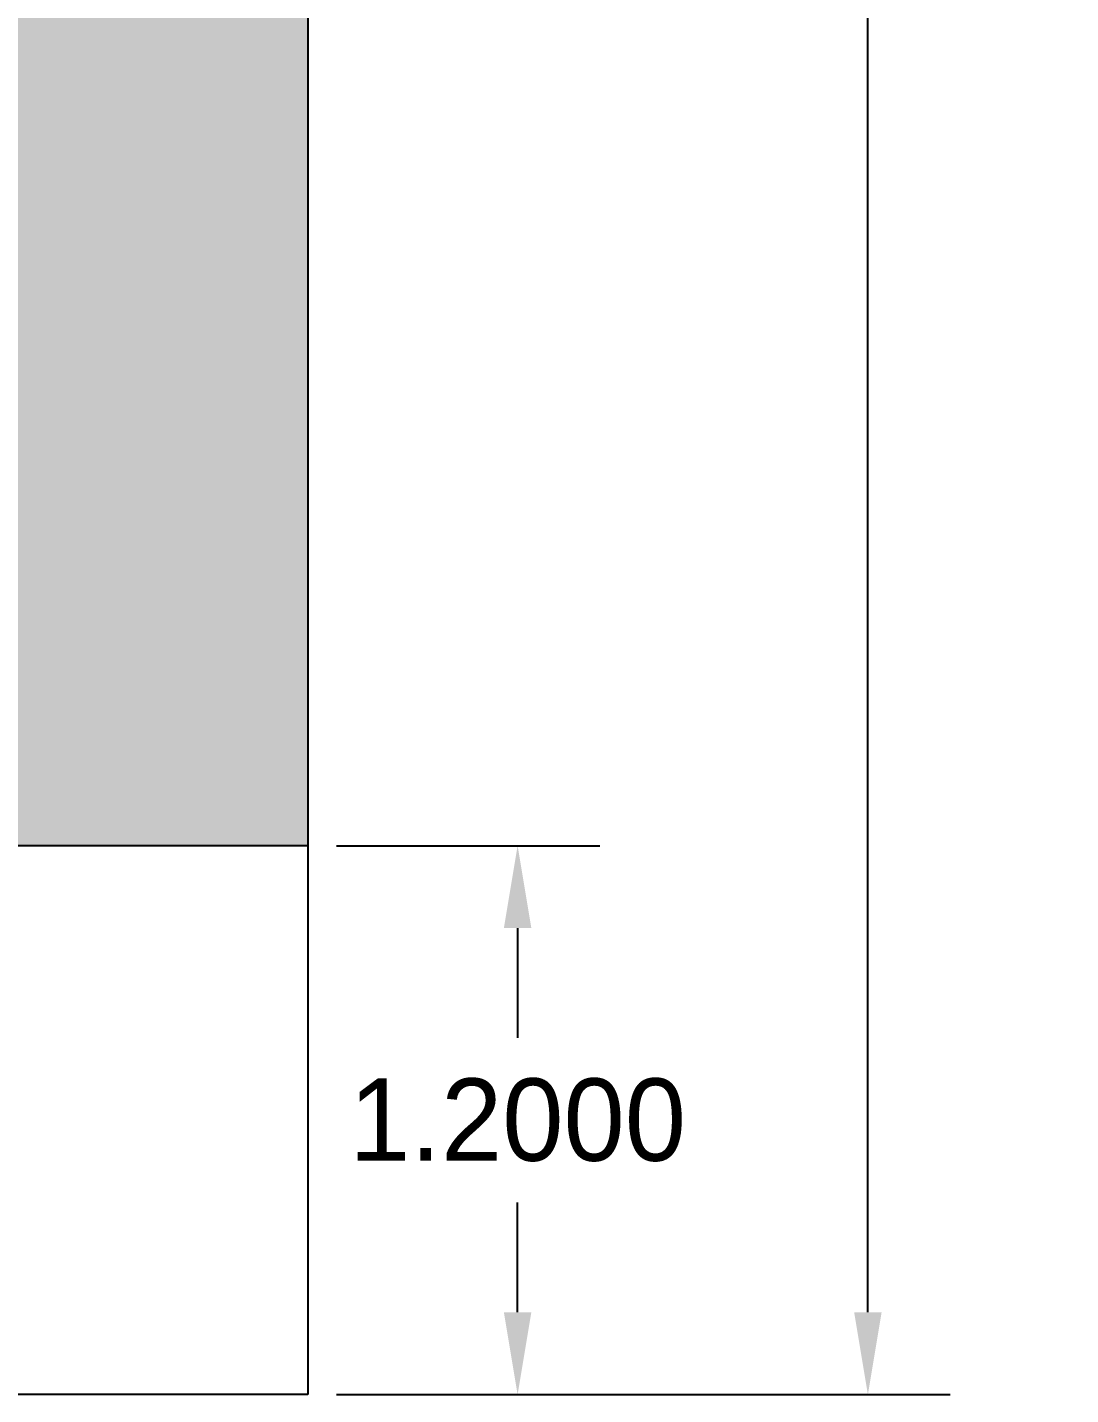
# Model space of a CAD drawing. Header units: inches. Extents: x 23 to 629, y -355 to 51.
# Drawn here: x 67.08 to 69.36, y 17.878 to 20.867 of the extents above; entities that cross this region are included whole.
import ezdxf

# ---------------------------------------------------------------- set-up
doc = ezdxf.new("R2010")
doc.units = ezdxf.units.IN
doc.header["$MEASUREMENT"] = 0
doc.dimstyles.get("Standard").update_dxf_attribs({"dimtxt": 0.18, "dimasz": 0.18, "dimexe": 0.18, "dimexo": 0.0625, "dimgap": 0.09, "dimtad": 0, "dimtih": 1, "dimtoh": 1, "dimdec": 4, "dimzin": 0, "dimdsep": 46, "dimtxsty": 'Standard', "dimcen": 0.09, "dimadec": 0, "dimazin": 0, "dimtfac": 1, "dimtdec": 4, "dimtofl": 0, "dimtmove": 0, "dimatfit": 3, "dimfxl": 1, "dimtolj": 1, "dimtzin": 0, "dimarcsym": 0})

# ---------------------------------------------------------------- blocks, each defined once
blk = doc.blocks.new('*D4')
at = {"color": 0, "lineweight": -2}
for p, q in [((67.7556, 28.6779), (69.0969, 28.6779)), ((68.9169, 28.4979), (68.9169, 24.1576)), ((68.9169, 18.0579), (68.9169, 23.7976)), ((67.7556, 17.8779), (69.0969, 17.8779))]:
    blk.add_line(p, q, dxfattribs=at)
at = {"color": 0}
for points in [[(68.8869, 28.4979), (68.9469, 28.4979), (68.9169, 28.6779)], [(68.8869, 18.0579), (68.9469, 18.0579), (68.9169, 17.8779)]]:
    blk.add_solid(points, dxfattribs=at)
at = {"layer": 'Defpoints', "color": 0}
for p in [(67.6931, 28.6779), (67.6931, 17.8779), (68.9169, 17.8779)]:
    blk.add_point(p, dxfattribs=at)
at = {"color": 0, "insert": (68.9169, 23.9776), "char_height": 0.18, "attachment_point": 5}
blk.add_mtext('\\A1;10.8000', dxfattribs=at)
blk = doc.blocks.new('*D20')
at = {"color": 0, "lineweight": -2}
for p, q in [((67.7556, 19.0779), (68.3314, 19.0779)), ((68.1514, 18.8979), (68.1514, 18.6579)), ((68.1514, 18.0579), (68.1514, 18.2979)), ((67.7556, 17.8779), (68.3314, 17.8779))]:
    blk.add_line(p, q, dxfattribs=at)
at = {"color": 0}
for points in [[(68.1214, 18.8979), (68.1814, 18.8979), (68.1514, 19.0779)], [(68.1214, 18.0579), (68.1814, 18.0579), (68.1514, 17.8779)]]:
    blk.add_solid(points, dxfattribs=at)
at = {"layer": 'Defpoints', "color": 0}
for p in [(67.6931, 19.0779), (68.1514, 19.0779), (67.6931, 17.8779)]:
    blk.add_point(p, dxfattribs=at)
at = {"color": 0, "insert": (68.1514, 18.4779), "char_height": 0.18, "attachment_point": 5}
blk.add_mtext('\\A1;1.2000', dxfattribs=at)

msp = doc.modelspace()

# ---------------------------------------------------------------- hatches: boundary and pattern name
h = msp.add_hatch()
h.set_pattern_fill('AR-SAND', color=3, scale=0.1, angle=-90, style=0)
h.set_pattern_definition([(307.5, (-20.70877, 77.59043), (0.19268238, 0.00629934), [0, -0.152, 0, -0.17, 0, -0.1625]), (277.5, (-20.70877, 77.59043), (0.2822146, -0.1769777), [0, -0.082, 0, -0.137, 0, -0.0525]), (237.5, (-20.70877, 77.71343), (0.0005659, -0.31141419), [0, -0.05, 0, -0.18, 0, -0.235]), (227.5, (-20.70877, 77.71343), (0.08776756, -0.30061266), [0, -0.025, 0, -0.118, 0, -0.135])])
h.paths.add_polyline_path([(56.9431, 27.47786), (56.9431, 24.47786), (67.6931, 24.47786), (67.6931, 27.47786)])
h.paths.add_polyline_path([(56.9431, 22.07786), (56.9431, 19.07786), (67.6931, 19.07786), (67.6931, 22.07786)])

# ---------------------------------------------------------------- linework, layer by layer
for p, q in [((67.6931, 28.67786), (67.6931, 17.87786)), ((67.6931, 19.07786), (54.5431, 19.07786)), ((67.6931, 17.87786), (47.8031, 17.87786))]:
    msp.add_line(p, q)

# ---------------------------------------------------------------- dimensions: what is measured, and where the dimension line sits
dim = msp.add_linear_dim(base=(68.91693, 17.87786), p1=(67.6931, 28.67786), p2=(67.6931, 17.87786), angle=270, dimstyle='Standard')
dim.commit()
dim.dimension.update_dxf_attribs({"geometry": '*D4', "text_midpoint": (68.91693, 23.97755), "dimtype": 160})
dim = msp.add_linear_dim(base=(68.15136, 19.07786), p1=(67.6931, 17.87786), p2=(67.6931, 19.07786), angle=90, dimstyle='Standard')
dim.commit()
dim.dimension.update_dxf_attribs({"geometry": '*D20', "text_midpoint": (68.15136, 18.47786)})

doc.saveas('drawing.dxf')
